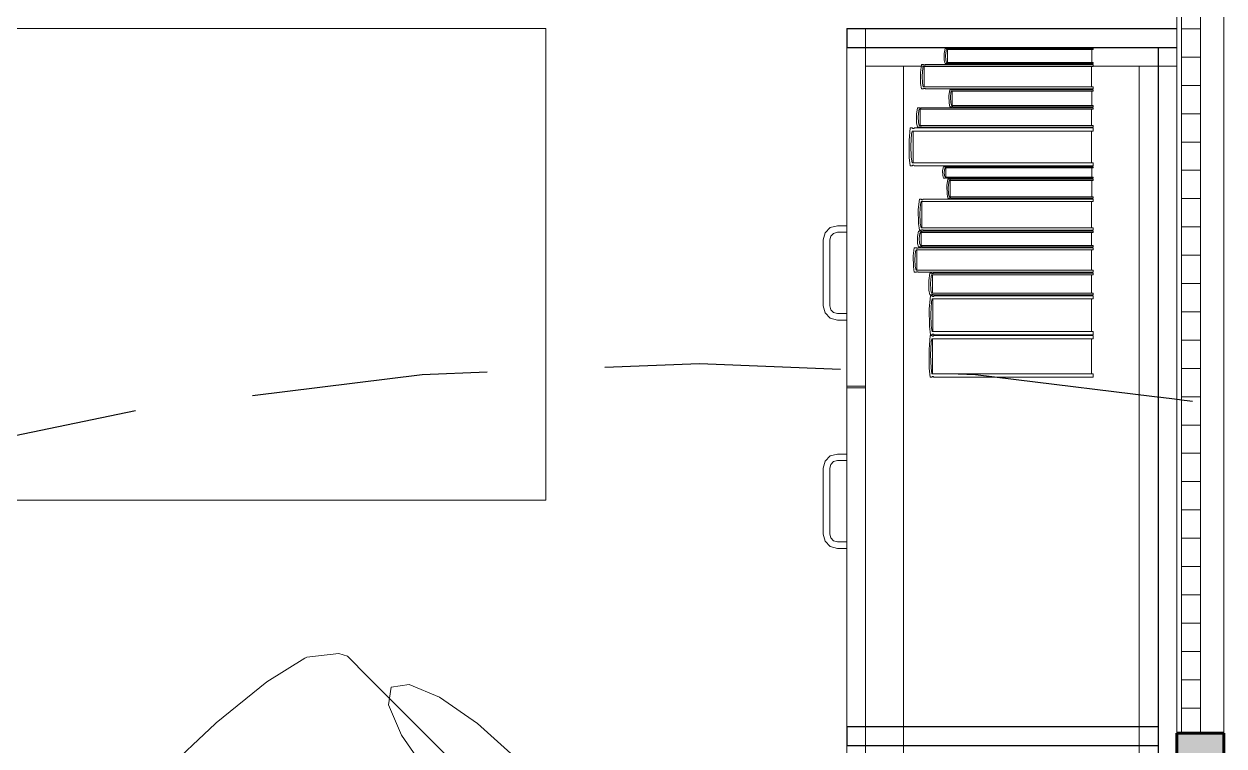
# Model space of a CAD drawing. Header units: inches. Extents: x -19 to 5698, y -728 to 92.
# Drawn here: x 139.148 to 140.42, y 38.63 to 39.395 of the extents above; entities that cross this region are included whole.
import ezdxf

# ---------------------------------------------------------------- set-up
doc = ezdxf.new("R2010")
doc.units = ezdxf.units.IN
doc.header["$MEASUREMENT"] = 0
doc.set_wipeout_variables(frame=1)
doc.linetypes.add('HIDDEN', pattern=[0.375, 0.25, -0.125])
doc.linetypes.add('Wipeout_Contour', pattern=[1, 0, -1])
doc.layers.add('00 conduct tomacorr', color=120, linetype='HIDDEN', lineweight=30)
for name, color, linetype in [('02 _ ARQ _ ZON _ Espacio.3D', 7, 'Continuous'), ('Acabado - Muros', 7, 'Continuous'), ('Dibujo 2D - General', 7, 'Continuous'), ('Interior - Mobiliario', 7, 'Continuous')]:
    doc.layers.add(name, color=color, linetype=linetype)

msp = doc.modelspace()

# ---------------------------------------------------------------- linework, layer by layer
at = {"layer": '02 _ ARQ _ ZON _ Espacio.3D', "color": 254, "linetype": 'Continuous', "lineweight": 0, "flags": 128}
msp.add_lwpolyline([(136.57, 31), (137.07, 31), (137.07, 29.75), (140.37, 29.75), (140.3701, 39), (140.37, 39), (140.37, 39.9003), (137.07, 39.9003), (137.07, 39), (136.57, 39)], dxfattribs=at)

# ---------------------------------------------------------------- next in the draw order: wipeouts: each hides what was drawn before it
at = {"color": 254, "linetype": 'Wipeout_Contour', "lineweight": 0, "ltscale": 5123.845039}
msp.add_wipeout([(144.87, 35.2005), (144.87, 40.95), (136.0575, 40.95), (136.0575, 39.9), (144.07, 39.9), (144.07, 35.2005)], dxfattribs=at).dxf.layer = 'Dibujo 2D - General'

# ---------------------------------------------------------------- next in the draw order: linework, layer by layer
at = {"layer": 'Interior - Mobiliario', "color": 175, "linetype": 'Continuous', "lineweight": 13}
for p, q in [((140.0401, 37.9103), (140.0401, 39.3703)), ((140.0401, 39.3703), (140.3501, 39.3703)), ((140.3501, 39.3703), (140.3501, 37.9103)), ((140.1235, 39.3567), (140.1233, 39.3639)), ((140.1243, 39.3531), (140.1235, 39.3567)), ((140.126, 39.3531), (140.1243, 39.3531)), ((140.1248, 39.3618), (140.1252, 39.3569)), ((140.1252, 39.3569), (140.1259, 39.3544)), ((140.1259, 39.3544), (140.2814, 39.3544)), ((140.1261, 39.3532), (140.126, 39.3531)), ((140.1263, 39.3533), (140.1261, 39.3532)), ((140.1265, 39.3534), (140.1263, 39.3533)), ((140.1268, 39.3534), (140.1265, 39.3534)), ((140.127, 39.3534), (140.1268, 39.3534)), ((140.1272, 39.3534), (140.127, 39.3534)), ((140.1275, 39.3533), (140.1272, 39.3534)), ((140.1277, 39.3532), (140.1275, 39.3533)), ((140.1278, 39.3531), (140.1277, 39.3532)), ((140.2814, 39.3531), (140.1278, 39.3531)), ((140.2814, 39.3544), (140.2814, 39.3531)), ((140.0401, 39.3503), (140.0801, 39.3503)), ((140.0801, 39.3503), (140.3301, 39.3503)), ((140.0982, 39.3436), (140.0994, 39.3521)), ((140.0984, 39.3321), (140.0982, 39.3436)), ((140.0994, 39.3521), (140.1014, 39.3521)), ((140.1007, 39.3482), (140.0999, 39.3403)), ((140.0999, 39.3403), (140.1004, 39.3324)), ((140.1012, 39.3501), (140.1007, 39.3482)), ((140.2814, 39.3501), (140.1012, 39.3501)), ((140.1014, 39.3521), (140.1015, 39.352)), ((140.1015, 39.352), (140.1018, 39.3519)), ((140.1018, 39.3519), (140.102, 39.3518)), ((140.102, 39.3518), (140.1023, 39.3517)), ((140.1021, 39.3285), (140.1021, 39.3501)), ((140.1023, 39.3517), (140.1026, 39.3517)), ((140.1026, 39.3517), (140.1028, 39.3518)), ((140.1028, 39.3518), (140.1031, 39.3519)), ((140.1031, 39.3519), (140.1033, 39.352)), ((140.1033, 39.352), (140.1034, 39.3521)), ((140.1034, 39.3521), (140.2814, 39.3521)), ((140.2796, 39.3501), (140.2796, 39.3285)), ((140.2814, 39.3521), (140.2814, 39.3501)), ((140.0994, 39.3265), (140.0984, 39.3321)), ((140.1004, 39.3324), (140.1012, 39.3285)), ((140.1012, 39.3285), (140.2814, 39.3285)), ((140.2814, 39.3285), (140.2814, 39.3265)), ((140.1014, 39.3265), (140.0994, 39.3265)), ((140.1015, 39.3266), (140.1014, 39.3265)), ((140.1017, 39.3268), (140.1015, 39.3266)), ((140.102, 39.3269), (140.1017, 39.3268)), ((140.1022, 39.3269), (140.102, 39.3269)), ((140.1025, 39.3269), (140.1022, 39.3269)), ((140.1028, 39.3269), (140.1025, 39.3269)), ((140.103, 39.3268), (140.1028, 39.3269)), ((140.1033, 39.3266), (140.103, 39.3268)), ((140.1034, 39.3265), (140.1033, 39.3266)), ((140.2814, 39.3265), (140.1034, 39.3265)), ((140.1284, 39.3194), (140.1294, 39.3255)), ((140.1286, 39.3113), (140.1284, 39.3194)), ((140.1294, 39.3255), (140.1311, 39.3255)), ((140.1305, 39.3227), (140.1299, 39.3171)), ((140.1299, 39.3171), (140.1303, 39.3115)), ((140.131, 39.324), (140.1305, 39.3227)), ((140.2814, 39.324), (140.131, 39.324)), ((140.1311, 39.3255), (140.1312, 39.3254)), ((140.1312, 39.3254), (140.1314, 39.3253)), ((140.1314, 39.3253), (140.1316, 39.3252)), ((140.1316, 39.3252), (140.1318, 39.3252)), ((140.1317, 39.3088), (140.1317, 39.324)), ((140.1318, 39.3252), (140.1321, 39.3252)), ((140.1321, 39.3252), (140.1323, 39.3252)), ((140.1323, 39.3252), (140.1325, 39.3253)), ((140.1325, 39.3253), (140.1327, 39.3254)), ((140.1327, 39.3254), (140.1328, 39.3255)), ((140.1328, 39.3255), (140.2814, 39.3255)), ((140.2799, 39.324), (140.2799, 39.3088)), ((140.2814, 39.3255), (140.2814, 39.324)), ((140.0939, 39.2995), (140.0952, 39.3063)), ((140.0952, 39.3063), (140.0972, 39.3063)), ((140.0965, 39.3031), (140.0957, 39.2968)), ((140.097, 39.3047), (140.0965, 39.3031)), ((140.2814, 39.3047), (140.097, 39.3047)), ((140.0972, 39.3063), (140.0973, 39.3062)), ((140.0973, 39.3062), (140.0976, 39.3061)), ((140.0976, 39.3061), (140.0978, 39.306)), ((140.0978, 39.306), (140.0981, 39.306)), ((140.0979, 39.2875), (140.0979, 39.3047)), ((140.0981, 39.306), (140.0984, 39.306)), ((140.0984, 39.306), (140.0986, 39.306)), ((140.0986, 39.306), (140.0989, 39.3061)), ((140.0989, 39.3061), (140.0991, 39.3062)), ((140.0991, 39.3062), (140.0992, 39.3063)), ((140.0992, 39.3063), (140.2814, 39.3063)), ((140.1294, 39.3073), (140.1286, 39.3113)), ((140.1311, 39.3073), (140.1294, 39.3073)), ((140.1303, 39.3115), (140.131, 39.3088)), ((140.131, 39.3088), (140.2814, 39.3088)), ((140.1312, 39.3074), (140.1311, 39.3073)), ((140.1314, 39.3075), (140.1312, 39.3074)), ((140.1316, 39.3076), (140.1314, 39.3075)), ((140.1318, 39.3076), (140.1316, 39.3076)), ((140.132, 39.3076), (140.1318, 39.3076)), ((140.1322, 39.3076), (140.132, 39.3076)), ((140.1325, 39.3075), (140.1322, 39.3076)), ((140.1327, 39.3074), (140.1325, 39.3075)), ((140.1328, 39.3073), (140.1327, 39.3074)), ((140.2814, 39.3073), (140.1328, 39.3073)), ((140.2795, 39.3047), (140.2795, 39.2875)), ((140.2814, 39.3088), (140.2814, 39.3073)), ((140.2814, 39.3063), (140.2814, 39.3047)), ((140.0941, 39.2903), (140.0939, 39.2995)), ((140.0952, 39.2859), (140.0941, 39.2903)), ((140.0957, 39.2968), (140.0962, 39.2906)), ((140.0962, 39.2906), (140.097, 39.2875)), ((140.0861, 39.2715), (140.0874, 39.2849)), ((140.0874, 39.2849), (140.0895, 39.2849)), ((140.0887, 39.2786), (140.0879, 39.2663)), ((140.0893, 39.2816), (140.0887, 39.2786)), ((140.2814, 39.2816), (140.0893, 39.2816)), ((140.0895, 39.2849), (140.0897, 39.2846)), ((140.0897, 39.2846), (140.0899, 39.2844)), ((140.0899, 39.2844), (140.0902, 39.2843)), ((140.0902, 39.2843), (140.0905, 39.2842)), ((140.0903, 39.248), (140.0903, 39.2816)), ((140.0905, 39.2842), (140.0907, 39.2842)), ((140.0907, 39.2842), (140.091, 39.2843)), ((140.091, 39.2843), (140.0913, 39.2845)), ((140.0913, 39.2845), (140.0915, 39.2847)), ((140.0915, 39.2847), (140.0916, 39.2849)), ((140.0916, 39.2849), (140.2814, 39.2849)), ((140.0972, 39.2859), (140.0952, 39.2859)), ((140.097, 39.2875), (140.2814, 39.2875)), ((140.0973, 39.2859), (140.0972, 39.2859)), ((140.0975, 39.2861), (140.0973, 39.2859)), ((140.0978, 39.2861), (140.0975, 39.2861)), ((140.098, 39.2862), (140.0978, 39.2861)), ((140.0983, 39.2862), (140.098, 39.2862)), ((140.0986, 39.2862), (140.0983, 39.2862)), ((140.0988, 39.2861), (140.0986, 39.2862)), ((140.0991, 39.286), (140.0988, 39.2861)), ((140.0992, 39.2859), (140.0991, 39.286)), ((140.2814, 39.2859), (140.0992, 39.2859)), ((140.2795, 39.2816), (140.2795, 39.248)), ((140.2814, 39.2875), (140.2814, 39.2859)), ((140.2814, 39.2849), (140.2814, 39.2816)), ((140.0863, 39.2536), (140.0861, 39.2715)), ((140.0879, 39.2663), (140.0884, 39.254)), ((140.0874, 39.2448), (140.0863, 39.2536)), ((140.0884, 39.254), (140.0893, 39.248)), ((140.0895, 39.2448), (140.0874, 39.2448)), ((140.0893, 39.248), (140.2814, 39.248)), ((140.0896, 39.245), (140.0895, 39.2448)), ((140.0898, 39.2452), (140.0896, 39.245)), ((140.0901, 39.2454), (140.0898, 39.2452)), ((140.0904, 39.2455), (140.0901, 39.2454)), ((140.0907, 39.2455), (140.0904, 39.2455)), ((140.091, 39.2454), (140.0907, 39.2455)), ((140.0912, 39.2452), (140.091, 39.2454)), ((140.0915, 39.245), (140.0912, 39.2452)), ((140.0916, 39.2448), (140.0915, 39.245)), ((140.2814, 39.2448), (140.0916, 39.2448)), ((140.1217, 39.2398), (140.1228, 39.2438)), ((140.1219, 39.2344), (140.1217, 39.2398)), ((140.1228, 39.2438), (140.1245, 39.2438)), ((140.1239, 39.2419), (140.1232, 39.2382)), ((140.1244, 39.2428), (140.1239, 39.2419)), ((140.2814, 39.2428), (140.1244, 39.2428)), ((140.1245, 39.2438), (140.1246, 39.2437)), ((140.1246, 39.2437), (140.1248, 39.2437)), ((140.1248, 39.2437), (140.125, 39.2436)), ((140.125, 39.2436), (140.1253, 39.2436)), ((140.1251, 39.2327), (140.1251, 39.2428)), ((140.1253, 39.2436), (140.1255, 39.2436)), ((140.1255, 39.2436), (140.1257, 39.2436)), ((140.1257, 39.2436), (140.126, 39.2437)), ((140.126, 39.2437), (140.1262, 39.2438)), ((140.1262, 39.2438), (140.1262, 39.2438)), ((140.1262, 39.2438), (140.2814, 39.2438)), ((140.2798, 39.2428), (140.2798, 39.2327)), ((140.2814, 39.248), (140.2814, 39.2448)), ((140.2814, 39.2438), (140.2814, 39.2428)), ((140.1228, 39.2318), (140.1219, 39.2344)), ((140.1245, 39.2318), (140.1228, 39.2318)), ((140.1232, 39.2382), (140.1236, 39.2345)), ((140.1236, 39.2345), (140.1244, 39.2327)), ((140.1244, 39.2327), (140.2814, 39.2327)), ((140.1246, 39.2318), (140.1245, 39.2318)), ((140.1248, 39.2319), (140.1246, 39.2318)), ((140.125, 39.2319), (140.1248, 39.2319)), ((140.1252, 39.232), (140.125, 39.2319)), ((140.1255, 39.232), (140.1252, 39.232)), ((140.1257, 39.2319), (140.1255, 39.232)), ((140.1259, 39.2319), (140.1257, 39.2319)), ((140.1261, 39.2318), (140.1259, 39.2319)), ((140.1262, 39.2318), (140.1261, 39.2318)), ((140.2814, 39.2318), (140.1262, 39.2318)), ((140.1262, 39.224), (140.1273, 39.2308)), ((140.1273, 39.2308), (140.129, 39.2308)), ((140.1284, 39.2276), (140.1277, 39.2213)), ((140.1288, 39.2291), (140.1284, 39.2276)), ((140.2814, 39.2291), (140.1288, 39.2291)), ((140.129, 39.2308), (140.1291, 39.2307)), ((140.1291, 39.2307), (140.1293, 39.2305)), ((140.1293, 39.2305), (140.1295, 39.2305)), ((140.1295, 39.2305), (140.1297, 39.2304)), ((140.1296, 39.212), (140.1296, 39.2291)), ((140.1297, 39.2304), (140.1299, 39.2304)), ((140.1299, 39.2304), (140.1302, 39.2305)), ((140.1302, 39.2305), (140.1304, 39.2306)), ((140.1304, 39.2306), (140.1306, 39.2307)), ((140.1306, 39.2307), (140.1307, 39.2308)), ((140.1307, 39.2308), (140.2814, 39.2308)), ((140.2799, 39.2291), (140.2799, 39.212)), ((140.2814, 39.2327), (140.2814, 39.2318)), ((140.2814, 39.2308), (140.2814, 39.2291)), ((140.1264, 39.2149), (140.1262, 39.224)), ((140.1273, 39.2104), (140.1264, 39.2149)), ((140.1277, 39.2213), (140.1281, 39.2151)), ((140.1281, 39.2151), (140.1288, 39.212)), ((140.0958, 39.1984), (140.0971, 39.2094)), ((140.0971, 39.2094), (140.0991, 39.2094)), ((140.0983, 39.2043), (140.0976, 39.1942)), ((140.0989, 39.2068), (140.0983, 39.2043)), ((140.2814, 39.2068), (140.0989, 39.2068)), ((140.0991, 39.2094), (140.0992, 39.2092)), ((140.0992, 39.2092), (140.0994, 39.209)), ((140.0994, 39.209), (140.0997, 39.2089)), ((140.0997, 39.2089), (140.1, 39.2088)), ((140.0998, 39.1792), (140.0998, 39.2068)), ((140.1, 39.2088), (140.1002, 39.2088)), ((140.1002, 39.2088), (140.1005, 39.2089)), ((140.1005, 39.2089), (140.1008, 39.2091)), ((140.1008, 39.2091), (140.101, 39.2093)), ((140.101, 39.2093), (140.1011, 39.2094)), ((140.1011, 39.2094), (140.2814, 39.2094)), ((140.129, 39.2104), (140.1273, 39.2104)), ((140.1288, 39.212), (140.2814, 39.212)), ((140.1292, 39.2106), (140.129, 39.2105)), ((140.129, 39.2105), (140.129, 39.2104)), ((140.1294, 39.2107), (140.1292, 39.2106)), ((140.1297, 39.2107), (140.1294, 39.2107)), ((140.1299, 39.2107), (140.1297, 39.2107)), ((140.1301, 39.2107), (140.1299, 39.2107)), ((140.1303, 39.2106), (140.1301, 39.2107)), ((140.1305, 39.2105), (140.1303, 39.2106)), ((140.1307, 39.2104), (140.1305, 39.2105)), ((140.2814, 39.2104), (140.1307, 39.2104)), ((140.2796, 39.2068), (140.2796, 39.1792)), ((140.2814, 39.212), (140.2814, 39.2104)), ((140.2814, 39.2094), (140.2814, 39.2068)), ((140.096, 39.1838), (140.0958, 39.1984)), ((140.0976, 39.1942), (140.098, 39.1841)), ((139.9971, 39.1738), (140.0026, 39.1793)), ((140.0026, 39.1793), (140.0101, 39.1813)), ((140.0101, 39.1813), (140.0201, 39.1813)), ((140.0201, 39.1813), (140.0201, 39.1743)), ((140.095, 39.17), (140.0962, 39.1756)), ((140.0971, 39.1766), (140.096, 39.1838)), ((140.0962, 39.1756), (140.0983, 39.1756)), ((140.0991, 39.1766), (140.0971, 39.1766)), ((140.098, 39.1841), (140.0989, 39.1792)), ((140.0983, 39.1756), (140.0984, 39.1755)), ((140.0984, 39.1755), (140.0986, 39.1754)), ((140.0986, 39.1754), (140.0989, 39.1753)), ((140.0989, 39.1792), (140.2814, 39.1792)), ((140.0989, 39.1753), (140.0992, 39.1753)), ((140.0992, 39.1767), (140.0991, 39.1766)), ((140.0994, 39.1769), (140.0992, 39.1767)), ((140.0992, 39.1753), (140.0994, 39.1753)), ((140.0996, 39.177), (140.0994, 39.1769)), ((140.0994, 39.1753), (140.0997, 39.1753)), ((140.0999, 39.1771), (140.0996, 39.177)), ((140.0997, 39.1753), (140.1, 39.1754)), ((140.1002, 39.1771), (140.0999, 39.1771)), ((140.1, 39.1754), (140.1002, 39.1755)), ((140.1005, 39.1771), (140.1002, 39.1771)), ((140.1002, 39.1755), (140.1003, 39.1756)), ((140.1003, 39.1756), (140.2814, 39.1756)), ((140.1007, 39.1769), (140.1005, 39.1771)), ((140.1009, 39.1768), (140.1007, 39.1769)), ((140.1011, 39.1766), (140.1009, 39.1768)), ((140.2814, 39.1766), (140.1011, 39.1766)), ((140.2814, 39.1792), (140.2814, 39.1766)), ((140.2814, 39.1756), (140.2814, 39.1742)), ((139.9951, 39.1663), (139.9971, 39.1738)), ((139.9951, 39.0963), (139.9951, 39.1663)), ((140.0031, 39.1703), (140.0021, 39.1663)), ((140.0021, 39.1663), (140.0021, 39.0963)), ((140.0061, 39.1732), (140.0031, 39.1703)), ((140.0101, 39.1743), (140.0061, 39.1732)), ((140.0201, 39.1743), (140.0101, 39.1743)), ((140.0952, 39.1625), (140.095, 39.17)), ((140.0962, 39.1588), (140.0952, 39.1625)), ((140.0975, 39.173), (140.0968, 39.1678)), ((140.0968, 39.1678), (140.0972, 39.1627)), ((140.0972, 39.1627), (140.0981, 39.1602)), ((140.0981, 39.1742), (140.0975, 39.173)), ((140.2814, 39.1742), (140.0981, 39.1742)), ((140.099, 39.1602), (140.099, 39.1742)), ((140.2795, 39.1742), (140.2795, 39.1602)), ((140.0904, 39.1492), (140.0917, 39.1578)), ((140.0907, 39.1377), (140.0904, 39.1492)), ((140.0917, 39.1578), (140.0938, 39.1578)), ((140.093, 39.1538), (140.0922, 39.1459)), ((140.0936, 39.1558), (140.093, 39.1538)), ((140.2814, 39.1558), (140.0936, 39.1558)), ((140.0938, 39.1578), (140.0939, 39.1577)), ((140.0939, 39.1577), (140.0942, 39.1575)), ((140.0942, 39.1575), (140.0944, 39.1574)), ((140.0944, 39.1574), (140.0947, 39.1574)), ((140.0945, 39.1341), (140.0945, 39.1558)), ((140.0947, 39.1574), (140.095, 39.1574)), ((140.095, 39.1574), (140.0953, 39.1575)), ((140.0953, 39.1575), (140.0955, 39.1576)), ((140.0955, 39.1576), (140.0958, 39.1577)), ((140.0958, 39.1577), (140.0959, 39.1578)), ((140.0959, 39.1578), (140.2814, 39.1578)), ((140.0983, 39.1588), (140.0962, 39.1588)), ((140.0981, 39.1602), (140.2814, 39.1602)), ((140.0984, 39.1589), (140.0983, 39.1588)), ((140.0986, 39.159), (140.0984, 39.1589)), ((140.0988, 39.1591), (140.0986, 39.159)), ((140.0991, 39.1591), (140.0988, 39.1591)), ((140.0994, 39.1591), (140.0991, 39.1591)), ((140.0997, 39.1591), (140.0994, 39.1591)), ((140.0999, 39.159), (140.0997, 39.1591)), ((140.1001, 39.1589), (140.0999, 39.159)), ((140.1003, 39.1588), (140.1001, 39.1589)), ((140.2814, 39.1588), (140.1003, 39.1588)), ((140.2795, 39.1558), (140.2795, 39.1341)), ((140.2814, 39.1602), (140.2814, 39.1588)), ((140.2814, 39.1578), (140.2814, 39.1558)), ((140.0917, 39.1321), (140.0907, 39.1377)), ((140.0922, 39.1459), (140.0927, 39.138)), ((140.0927, 39.138), (140.0936, 39.1341)), ((140.0938, 39.1321), (140.0917, 39.1321)), ((140.0936, 39.1341), (140.2814, 39.1341)), ((140.0939, 39.1322), (140.0938, 39.1321)), ((140.0941, 39.1323), (140.0939, 39.1322)), ((140.0944, 39.1324), (140.0941, 39.1323)), ((140.0946, 39.1325), (140.0944, 39.1324)), ((140.0949, 39.1325), (140.0946, 39.1325)), ((140.0952, 39.1325), (140.0949, 39.1325)), ((140.0955, 39.1324), (140.0952, 39.1325)), ((140.0957, 39.1322), (140.0955, 39.1324)), ((140.0959, 39.1321), (140.0957, 39.1322)), ((140.2814, 39.1321), (140.0959, 39.1321)), ((140.107, 39.1234), (140.1082, 39.1311)), ((140.1082, 39.1311), (140.1101, 39.1311)), ((140.1094, 39.1275), (140.1087, 39.1204)), ((140.1099, 39.1292), (140.1094, 39.1275)), ((140.2814, 39.1292), (140.1099, 39.1292)), ((140.1101, 39.1311), (140.1102, 39.131)), ((140.1102, 39.131), (140.1104, 39.1308)), ((140.1104, 39.1308), (140.1107, 39.1307)), ((140.1107, 39.1307), (140.1109, 39.1307)), ((140.1108, 39.1098), (140.1108, 39.1292)), ((140.1109, 39.1307), (140.1112, 39.1307)), ((140.1112, 39.1307), (140.1114, 39.1307)), ((140.1114, 39.1307), (140.1117, 39.1308)), ((140.1117, 39.1308), (140.1119, 39.131)), ((140.1119, 39.131), (140.112, 39.1311)), ((140.112, 39.1311), (140.2814, 39.1311)), ((140.2797, 39.1292), (140.2797, 39.1098)), ((140.2814, 39.1341), (140.2814, 39.1321)), ((140.2814, 39.1311), (140.2814, 39.1292)), ((140.1072, 39.113), (140.107, 39.1234)), ((140.1082, 39.108), (140.1072, 39.113)), ((140.1087, 39.1204), (140.1091, 39.1133)), ((140.1091, 39.1133), (140.1099, 39.1098)), ((140.1076, 39.0933), (140.1088, 39.107)), ((140.1101, 39.108), (140.1082, 39.108)), ((140.1088, 39.107), (140.1107, 39.107)), ((140.11, 39.1006), (140.1093, 39.088)), ((140.1099, 39.1098), (140.2814, 39.1098)), ((140.1105, 39.1037), (140.11, 39.1006)), ((140.1102, 39.1081), (140.1101, 39.108)), ((140.1104, 39.1082), (140.1102, 39.1081)), ((140.1106, 39.1083), (140.1104, 39.1082)), ((140.2814, 39.1037), (140.1105, 39.1037)), ((140.1109, 39.1084), (140.1106, 39.1083)), ((140.1107, 39.107), (140.1108, 39.1068)), ((140.1108, 39.1068), (140.111, 39.1065)), ((140.1111, 39.1084), (140.1109, 39.1084)), ((140.111, 39.1065), (140.1113, 39.1064)), ((140.1114, 39.1083), (140.1111, 39.1084)), ((140.1113, 39.1064), (140.1115, 39.1063)), ((140.1116, 39.1082), (140.1114, 39.1083)), ((140.1114, 39.0691), (140.1114, 39.1037)), ((140.1115, 39.1063), (140.1118, 39.1063)), ((140.1118, 39.1081), (140.1116, 39.1082)), ((140.112, 39.108), (140.1118, 39.1081)), ((140.1118, 39.1063), (140.112, 39.1064)), ((140.2814, 39.108), (140.112, 39.108)), ((140.112, 39.1064), (140.1123, 39.1066)), ((140.1123, 39.1066), (140.1125, 39.1068)), ((140.1125, 39.1068), (140.1126, 39.107)), ((140.1126, 39.107), (140.2814, 39.107)), ((140.2797, 39.1037), (140.2797, 39.0691)), ((140.2814, 39.1098), (140.2814, 39.108)), ((140.2814, 39.107), (140.2814, 39.1037)), ((139.9971, 39.0888), (139.9951, 39.0963)), ((140.0026, 39.0833), (139.9971, 39.0888)), ((140.0021, 39.0963), (140.0031, 39.0923)), ((140.0031, 39.0923), (140.0061, 39.0893)), ((140.0061, 39.0893), (140.0101, 39.0883)), ((140.0101, 39.0883), (140.0201, 39.0883)), ((140.0201, 39.0883), (140.0201, 39.0813)), ((140.1078, 39.0749), (140.1076, 39.0933)), ((140.1093, 39.088), (140.1097, 39.0753)), ((140.0101, 39.0813), (140.0026, 39.0833)), ((140.0201, 39.0813), (140.0101, 39.0813)), ((140.1088, 39.0658), (140.1078, 39.0749)), ((140.1097, 39.0753), (140.1105, 39.0691)), ((140.1073, 39.0501), (140.1084, 39.0648)), ((140.1084, 39.0648), (140.1103, 39.0648)), ((140.1107, 39.0658), (140.1088, 39.0658)), ((140.1102, 39.0613), (140.1096, 39.0579)), ((140.2814, 39.0613), (140.1102, 39.0613)), ((140.1103, 39.0648), (140.1105, 39.0646)), ((140.1105, 39.0691), (140.2814, 39.0691)), ((140.1105, 39.0646), (140.1107, 39.0643)), ((140.111, 39.0662), (140.1107, 39.066)), ((140.1107, 39.066), (140.1107, 39.0658)), ((140.1107, 39.0643), (140.1109, 39.0642)), ((140.1109, 39.0642), (140.1112, 39.0641)), ((140.1112, 39.0664), (140.111, 39.0662)), ((140.111, 39.0242), (140.111, 39.0613)), ((140.1115, 39.0665), (140.1112, 39.0664)), ((140.1112, 39.0641), (140.1114, 39.0641)), ((140.1114, 39.0641), (140.1117, 39.0642)), ((140.1117, 39.0665), (140.1115, 39.0665)), ((140.112, 39.0664), (140.1117, 39.0665)), ((140.1117, 39.0642), (140.1119, 39.0644)), ((140.1119, 39.0644), (140.1121, 39.0647)), ((140.1122, 39.0663), (140.112, 39.0664)), ((140.1121, 39.0647), (140.1122, 39.0648)), ((140.1124, 39.066), (140.1122, 39.0663)), ((140.1122, 39.0648), (140.2814, 39.0648)), ((140.1126, 39.0658), (140.1124, 39.066)), ((140.2814, 39.0658), (140.1126, 39.0658)), ((140.2797, 39.0613), (140.2797, 39.0242)), ((140.2814, 39.0691), (140.2814, 39.0658)), ((140.2814, 39.0648), (140.2814, 39.0613)), ((140.1075, 39.0303), (140.1073, 39.0501)), ((140.1096, 39.0579), (140.1089, 39.0444)), ((140.1089, 39.0444), (140.1094, 39.0308)), ((140.1084, 39.0206), (140.1075, 39.0303)), ((140.1094, 39.0308), (140.1102, 39.0242)), ((140.1102, 39.0242), (140.2814, 39.0242)), ((140.2814, 39.0242), (140.2814, 39.0206)), ((140.0201, 39.0113), (140.0401, 39.0113)), ((140.0201, 39.0093), (140.0401, 39.0093)), ((140.1103, 39.0206), (140.1084, 39.0206)), ((140.1104, 39.0208), (140.1103, 39.0206)), ((140.1106, 39.0211), (140.1104, 39.0208)), ((140.1109, 39.0213), (140.1106, 39.0211)), ((140.1111, 39.0214), (140.1109, 39.0213)), ((140.1114, 39.0214), (140.1111, 39.0214)), ((140.1116, 39.0213), (140.1114, 39.0214)), ((140.1119, 39.0211), (140.1116, 39.0213)), ((140.1121, 39.0209), (140.1119, 39.0211)), ((140.1122, 39.0206), (140.1121, 39.0209)), ((140.2814, 39.0206), (140.1122, 39.0206)), ((140.0026, 38.9373), (139.9971, 38.9318)), ((140.0101, 38.9393), (140.0026, 38.9373)), ((140.0201, 38.9393), (140.0101, 38.9393)), ((140.0201, 38.9323), (140.0201, 38.9393)), ((139.9971, 38.9318), (139.9951, 38.9243)), ((139.9951, 38.9243), (139.9951, 38.8543)), ((140.0021, 38.9243), (140.0031, 38.9283)), ((140.0021, 38.8543), (140.0021, 38.9243)), ((140.0031, 38.9283), (140.0061, 38.9312)), ((140.0061, 38.9312), (140.0101, 38.9323)), ((140.0101, 38.9323), (140.0201, 38.9323)), ((139.9951, 38.8543), (139.9971, 38.8468)), ((139.9971, 38.8468), (140.0026, 38.8413)), ((140.0031, 38.8503), (140.0021, 38.8543)), ((140.0061, 38.8473), (140.0031, 38.8503)), ((140.0101, 38.8463), (140.0061, 38.8473)), ((140.0201, 38.8463), (140.0101, 38.8463)), ((140.0201, 38.8393), (140.0201, 38.8463)), ((140.0026, 38.8413), (140.0101, 38.8393)), ((140.0101, 38.8393), (140.0201, 38.8393)), ((139.4053, 38.6979), (139.4453, 38.7229)), ((139.4453, 38.7229), (139.4475, 38.7238)), ((139.4475, 38.7238), (139.4814, 38.7278)), ((139.4814, 38.7278), (139.4907, 38.7249)), ((139.4907, 38.7249), (139.5126, 38.7029)), ((139.3516, 38.6544), (139.4053, 38.6979)), ((139.5126, 38.7029), (139.5381, 38.6774)), ((139.5381, 38.6774), (139.686, 38.5296)), ((139.2925, 38.5989), (139.3508, 38.6537)), ((139.3508, 38.6537), (139.3516, 38.6544))]:
    msp.add_line(p, q, dxfattribs=at)
at = {"layer": 'Interior - Mobiliario', "color": 175, "linetype": 'Continuous', "lineweight": 13, "flags": 128}
for points in [[(138.4011, 39.3903), (138.4011, 37.8903), (139.0011, 37.8903), (139.0011, 38.8903), (139.7011, 38.8903), (139.7011, 39.3903)], [(139.6709, 38.6154), (139.7091, 38.5729), (139.7371, 38.5325), (139.7507, 38.5004), (139.7478, 38.4815), (139.7289, 38.4786), (139.6968, 38.4923), (139.6565, 38.5203), (139.614, 38.5584), (139.5758, 38.6009), (139.5478, 38.6413), (139.5342, 38.6733), (139.5371, 38.6923), (139.556, 38.6951), (139.5881, 38.6815), (139.6284, 38.6535)]]:
    msp.add_lwpolyline(points, close=True, dxfattribs=at)

# ---------------------------------------------------------------- next in the draw order: wipeouts: each hides what was drawn before it
at = {"color": 254, "linetype": 'Wipeout_Contour', "lineweight": 0, "ltscale": 3410.480917}
msp.add_wipeout([(140.0201, 38.6303), (140.3501, 38.6303), (140.3501, 38.6503), (140.0201, 38.6503)], dxfattribs=at).dxf.layer = 'Interior - Mobiliario'

# ---------------------------------------------------------------- next in the draw order: linework, layer by layer
at = {"layer": 'Interior - Mobiliario', "color": 175, "linetype": 'Continuous', "lineweight": 13}
for p, q in [((140.0401, 37.9303), (140.0401, 39.3503)), ((140.0801, 39.3503), (140.0801, 37.9303)), ((140.3301, 37.9303), (140.3301, 39.3503)), ((140.0201, 38.6503), (140.0201, 39.0093)), ((140.0401, 38.6503), (140.0401, 39.0093)), ((140.0201, 38.6303), (140.0201, 38.6503)), ((140.0201, 38.6503), (140.3501, 38.6503)), ((140.0201, 38.6303), (140.0201, 38.6503)), ((140.0201, 38.6503), (140.0401, 38.6503)), ((140.3501, 38.6503), (140.3501, 38.6303)), ((140.3501, 38.6303), (140.0201, 38.6303)), ((140.0201, 38.6303), (140.0201, 38.2713)), ((140.0201, 38.6303), (140.0401, 38.6303)), ((140.0401, 38.6303), (140.0401, 38.2713))]:
    msp.add_line(p, q, dxfattribs=at)
at = {"layer": 'Interior - Mobiliario', "color": 175, "linetype": 'Continuous', "lineweight": 30}
for p, q in [((140.0201, 38.6503), (140.3501, 38.6503)), ((140.0201, 38.6503), (140.0201, 38.6303)), ((140.3501, 38.6503), (140.3501, 38.6303)), ((140.0201, 38.6303), (140.3501, 38.6303))]:
    msp.add_line(p, q, dxfattribs=at)

# ---------------------------------------------------------------- next in the draw order: wipeouts: each hides what was drawn before it
at = {"color": 254, "linetype": 'Wipeout_Contour', "lineweight": 0, "ltscale": 3411.181385}
msp.add_wipeout([(140.3501, 37.9103), (140.3701, 37.9103), (140.3701, 39.3703), (140.3501, 39.3703)], dxfattribs=at).dxf.layer = 'Interior - Mobiliario'

# ---------------------------------------------------------------- next in the draw order: linework, layer by layer
at = {"layer": 'Interior - Mobiliario', "color": 175, "linetype": 'Continuous', "lineweight": 30}
for p, q in [((140.3501, 39.3703), (140.3701, 39.3703)), ((140.3501, 39.3703), (140.3501, 37.9103)), ((140.3701, 39.3703), (140.3701, 37.9103))]:
    msp.add_line(p, q, dxfattribs=at)
at = {"layer": 'Interior - Mobiliario', "color": 175, "linetype": 'Continuous', "lineweight": 13}
for p, q in [((140.3501, 37.9103), (140.3501, 39.3703)), ((140.3501, 39.3703), (140.3701, 39.3703)), ((140.3701, 39.3703), (140.3701, 37.9103)), ((140.3301, 39.3503), (140.3701, 39.3503)), ((140.3701, 39.3503), (140.3701, 37.9303)), ((140.0201, 38.6503), (140.3501, 38.6503)), ((140.3501, 38.6503), (140.3501, 38.6303)), ((140.3501, 38.6303), (140.0201, 38.6303))]:
    msp.add_line(p, q, dxfattribs=at)

# ---------------------------------------------------------------- next in the draw order: wipeouts: each hides what was drawn before it
at = {"color": 254, "linetype": 'Wipeout_Contour', "lineweight": 0, "ltscale": 3410.656301}
msp.add_wipeout([(140.0201, 39.3703), (140.3701, 39.3703), (140.3701, 39.3903), (140.0201, 39.3903)], dxfattribs=at).dxf.layer = 'Interior - Mobiliario'

# ---------------------------------------------------------------- next in the draw order: linework, layer by layer
at = {"layer": 'Interior - Mobiliario', "color": 175, "linetype": 'Continuous', "lineweight": 30}
for p, q in [((140.0201, 39.3903), (140.3701, 39.3903)), ((140.0201, 39.3903), (140.0201, 39.3703)), ((140.3701, 39.3903), (140.3701, 39.3703)), ((140.0201, 39.3703), (140.3701, 39.3703))]:
    msp.add_line(p, q, dxfattribs=at)
at = {"layer": 'Interior - Mobiliario', "color": 175, "linetype": 'Continuous', "lineweight": 13}
for p, q in [((140.0201, 39.3703), (140.0201, 39.3903)), ((140.0201, 39.3903), (140.3701, 39.3903)), ((140.0201, 39.3903), (140.0201, 37.8903)), ((140.3701, 39.3903), (140.0201, 39.3903)), ((140.0401, 39.3503), (140.0401, 39.3903)), ((140.0401, 39.3903), (140.3701, 39.3903)), ((140.3701, 39.3903), (140.3701, 39.3703)), ((140.3701, 39.3903), (140.3701, 39.3503)), ((140.3701, 37.8903), (140.3701, 39.3903)), ((140.3701, 39.3703), (140.0201, 39.3703)), ((140.0201, 37.9103), (140.0201, 39.3703)), ((140.0201, 39.3703), (140.3701, 39.3703)), ((140.0201, 37.9103), (140.0201, 39.3703)), ((140.0201, 39.3703), (140.3501, 39.3703)), ((140.0201, 39.3703), (140.0201, 39.0113)), ((140.0201, 39.3703), (140.0401, 39.3703)), ((140.0401, 37.9103), (140.0401, 39.3703)), ((140.0401, 39.3703), (140.3501, 39.3703)), ((140.0401, 37.9103), (140.0401, 39.3703)), ((140.0401, 39.3703), (140.3501, 39.3703)), ((140.0401, 39.3703), (140.0401, 39.0113)), ((140.1233, 39.3639), (140.1243, 39.3693)), ((140.1243, 39.3693), (140.126, 39.3693)), ((140.1254, 39.3668), (140.1248, 39.3618)), ((140.1259, 39.368), (140.1254, 39.3668)), ((140.2814, 39.368), (140.1259, 39.368)), ((140.126, 39.3693), (140.1262, 39.3692)), ((140.1262, 39.3692), (140.1264, 39.3691)), ((140.1264, 39.3691), (140.1266, 39.369)), ((140.1266, 39.369), (140.1268, 39.369)), ((140.1267, 39.3544), (140.1267, 39.368)), ((140.1268, 39.369), (140.1271, 39.369)), ((140.1271, 39.369), (140.1273, 39.369)), ((140.1273, 39.369), (140.1275, 39.3691)), ((140.1275, 39.3691), (140.1277, 39.3692)), ((140.1277, 39.3692), (140.1278, 39.3693)), ((140.1278, 39.3693), (140.2814, 39.3693)), ((140.2798, 39.368), (140.2798, 39.3544)), ((140.2814, 39.3693), (140.2814, 39.368)), ((140.3501, 39.3703), (140.3501, 37.9103)), ((140.3501, 39.3703), (140.3501, 37.9103)), ((140.3501, 39.3703), (140.3501, 37.9103)), ((140.3701, 39.3703), (140.3701, 37.9103))]:
    msp.add_line(p, q, dxfattribs=at)

# ---------------------------------------------------------------- next in the draw order: wipeouts: each hides what was drawn before it
at = {"color": 254, "linetype": 'Wipeout_Contour', "lineweight": 0, "ltscale": 3411.426878}
msp.add_wipeout([(140.37, 39.8), (140.37, 38.6433), (140.42, 38.6433), (140.42, 39.8)], dxfattribs=at).dxf.layer = 'Acabado - Muros'

# ---------------------------------------------------------------- next in the draw order: linework, layer by layer
at = {"layer": 'Acabado - Muros', "color": 7, "linetype": 'Continuous', "lineweight": 60}
msp.add_line((140.42, 38.6433), (140.42, 38.5433), dxfattribs=at)
at = {"layer": 'Acabado - Muros', "color": 251, "linetype": 'Continuous', "lineweight": 13, "flags": 128}
for points in [[(140.37, 38.6433), (140.37, 39.8)], [(140.42, 38.6433), (140.42, 39.8)]]:
    msp.add_lwpolyline(points, dxfattribs=at)

# ---------------------------------------------------------------- next in the draw order: wipeouts: each hides what was drawn before it
at = {"color": 254, "linetype": 'Wipeout_Contour', "lineweight": 0, "ltscale": 3411.386922}
msp.add_wipeout([(140.375, 39.8), (140.375, 38.6433), (140.395, 38.6433), (140.395, 39.8)], dxfattribs=at).dxf.layer = 'Acabado - Muros'

# ---------------------------------------------------------------- next in the draw order: hatches: boundary and pattern name
at = {"layer": 'Acabado - Muros', "linetype": 'Continuous', "lineweight": 0}
h = msp.add_hatch(dxfattribs=at)
h.set_pattern_fill('CONTRACHAPADO_0002', color=254, style=0, pattern_type=2)
h.set_pattern_definition([(0, (92.500015, 6e-09), (0, 0.030000001), [])])
h.paths.add_polyline_path([(140.375, 39.8), (140.375, 38.6433), (140.395, 38.6433), (140.395, 39.8)])
msp.add_hatch(color=254, dxfattribs=at).paths.add_polyline_path([(140.42, 38.6433), (140.37, 38.6433), (140.37, 38.5433), (140.42, 38.5433)])

# ---------------------------------------------------------------- next in the draw order: linework, layer by layer
at = {"layer": '00 conduct tomacorr'}
msp.add_arc((139.8634, 35.4001), 3.6346, 34.418, 108.8231, dxfattribs=at)
at = {"layer": 'Acabado - Muros', "color": 7, "linetype": 'Continuous', "lineweight": 60}
for p, q in [((140.37, 38.6433), (140.37, 38.5433)), ((140.42, 38.6433), (140.37, 38.6433))]:
    msp.add_line(p, q, dxfattribs=at)
at = {"layer": 'Acabado - Muros', "color": 7, "linetype": 'Continuous', "lineweight": 13, "flags": 128}
msp.add_lwpolyline([(140.375, 39.8), (140.395, 39.8), (140.395, 38.6433), (140.375, 38.6433)], close=True, dxfattribs=at)

doc.saveas('drawing.dxf')
